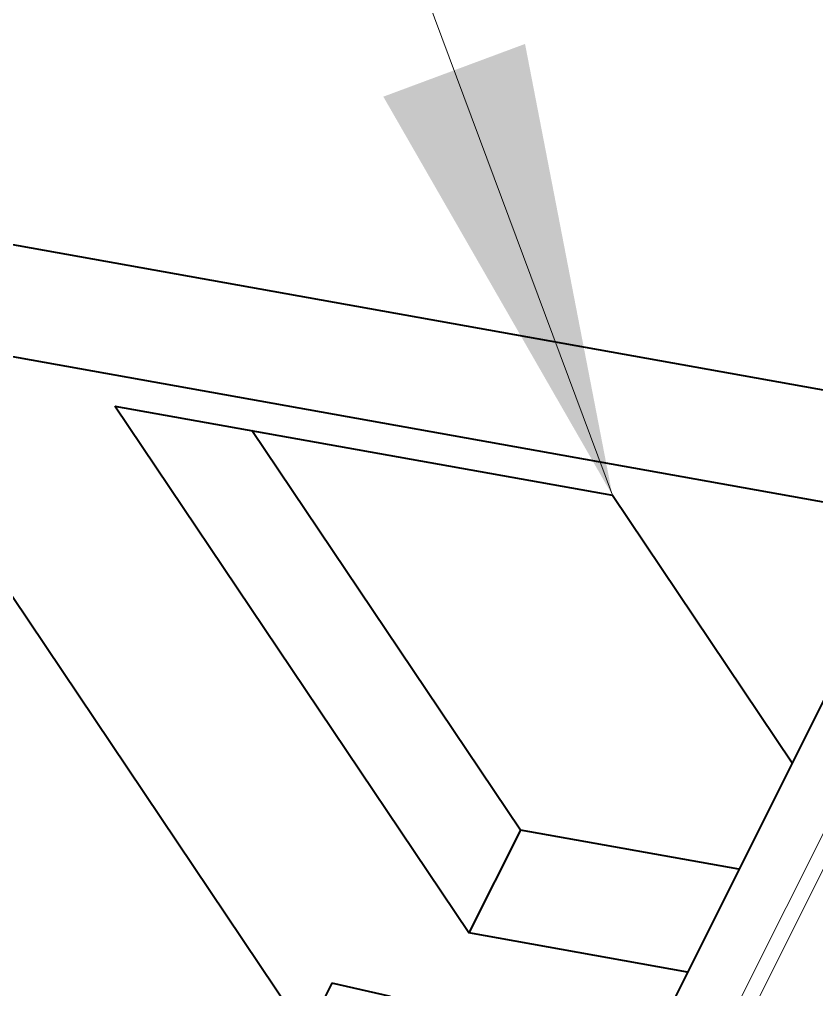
# Model space of a CAD drawing. Header units: inches. Extents: x 0 to 11, y 0 to 8.5.
# Drawn here: x 3.0761 to 3.3924, y 5.3924 to 5.7775 of the extents above; entities that cross this region are included whole.
import ezdxf

# ---------------------------------------------------------------- set-up
doc = ezdxf.new("R2010")
doc.units = ezdxf.units.IN
doc.header["$LTSCALE"] = 0.5
doc.header["$MEASUREMENT"] = 0
for name, color, linetype, lineweight in [('ANNOTATION_LINES', 7, 'Continuous', 13), ('TANGENT_LINES', 7, 'Continuous', 15), ('Visible', 7, 'Continuous', 40)]:
    doc.layers.add(name, color=color, linetype=linetype, lineweight=lineweight)

msp = doc.modelspace()

# ---------------------------------------------------------------- linework, layer by layer
at = {"layer": 'ANNOTATION_LINES', "color": 7}
msp.add_line((3.31141, 5.58859, -0.09584), (3.08988, 6.18375, 0.09584), dxfattribs=at)
msp.add_solid([(3.27673, 5.76775), (3.31141, 5.58859), (3.2205, 5.74682)], dxfattribs=at)
at = {"layer": 'TANGENT_LINES'}
for p, q in [((2.81742, 4.29921), (3.50119, 5.66675)), ((3.40238, 5.45495), (3.29059, 5.23138))]:
    msp.add_line(p, q, dxfattribs=at)
at = {"layer": 'Visible'}
for p, q in [((3.42651, 5.62468), (3.02097, 5.69748)), ((3.47798, 5.6729), (2.79416, 4.30527)), ((3.4061, 5.58386), (3.00055, 5.65665)), ((3.00055, 5.65665), (3.18997, 5.37471)), ((3.11397, 5.62403), (3.31141, 5.58859)), ((3.25447, 5.4149), (3.11397, 5.62403)), ((3.27489, 5.45573), (3.16838, 5.61427)), ((3.31141, 5.58859), (3.38274, 5.48242)), ((3.27489, 5.45573), (3.25447, 5.4149)), ((3.36161, 5.44016), (3.27489, 5.45573)), ((3.3412, 5.39934), (3.25447, 5.4149)), ((3.20008, 5.39494), (3.17036, 5.33549)), ((3.2233, 5.38969), (3.20008, 5.39494))]:
    msp.add_line(p, q, dxfattribs=at)

doc.saveas('drawing.dxf')
